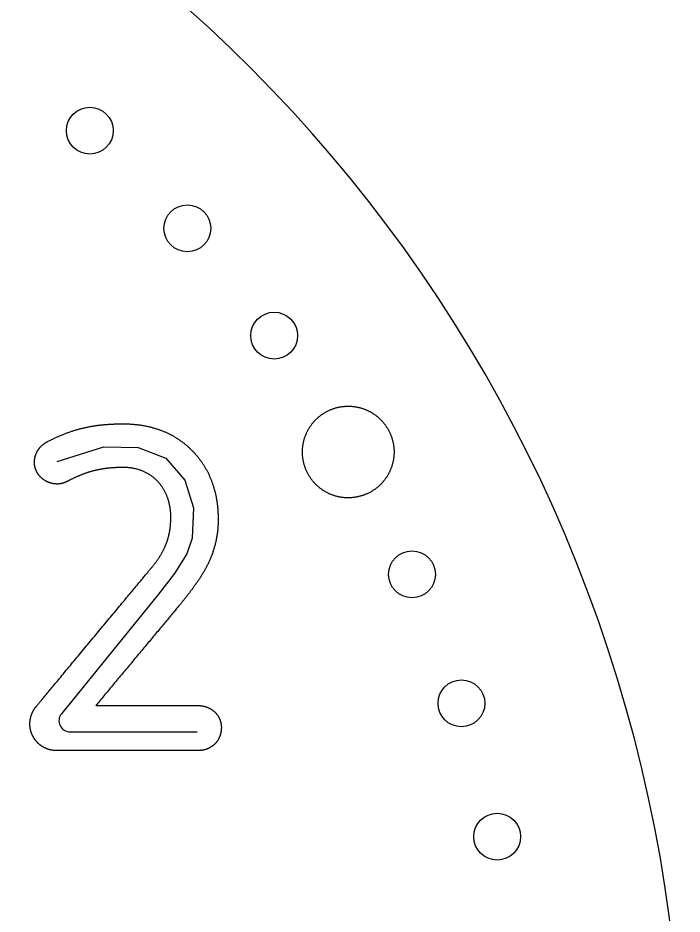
# Model space of a CAD drawing. Extents: x 0.2 to 12, y 0.1 to 9.6.
# Drawn here: x 10.274 to 12.048, y 4.891 to 7.283 of the extents above; entities that cross this region are included whole.
import ezdxf

# ---------------------------------------------------------------- set-up
doc = ezdxf.new("R2010")
doc.units = 0
doc.layers.get('0').update_dxf_attribs({"color": 3, "linetype": 'CONTINUOUS'})
doc.layers.add('ENGRAVE', color=6, linetype='CONTINUOUS')

msp = doc.modelspace()

# ---------------------------------------------------------------- linework, layer by layer
msp.add_lwpolyline([(10.1758, 1.0143, 3.52937), (6.0454, 1.0143, -0.260301)], format="xyb")
msp.add_lwpolyline([(10.6163, 5.6088), (10.6134, 5.6053), (10.6104, 5.6018), (10.6075, 5.5983), (10.6045, 5.5947), (10.6015, 5.5912), (10.5985, 5.5876), (10.5955, 5.584), (10.5925, 5.5804), (10.5895, 5.5768), (10.5865, 5.5732), (10.5835, 5.5696), (10.5805, 5.566), (10.5774, 5.5623), (10.5744, 5.5587), (10.5714, 5.5551), (10.5683, 5.5514), (10.5653, 5.5478), (10.5623, 5.5441), (10.5592, 5.5405), (10.5562, 5.5369), (10.5532, 5.5333), (10.5502, 5.5296), (10.5472, 5.526), (10.5442, 5.5224), (10.5412, 5.5189), (10.5382, 5.5153), (10.5352, 5.5117), (10.5323, 5.5081), (10.5294, 5.5046), (10.5264, 5.5011), (10.5235, 5.4976), (10.5206, 5.4941), (10.5177, 5.4906), (10.5149, 5.4872), (10.5121, 5.4837), (10.5092, 5.4803), (10.5065, 5.477), (10.5037, 5.4736), (10.5009, 5.4703), (10.4982, 5.467), (10.4955, 5.4637), (10.4929, 5.4605), (10.4902, 5.4573), (10.4876, 5.4541), (10.485, 5.4509), (10.4825, 5.4478), (10.4825, 5.4478), (10.4827, 5.4478), (10.4829, 5.4478), (10.4833, 5.4478), (10.4837, 5.4478), (10.4843, 5.4478), (10.4849, 5.4478), (10.4856, 5.4478), (10.4864, 5.4478), (10.4873, 5.4478), (10.4883, 5.4478), (10.4893, 5.4478), (10.4905, 5.4478), (10.4917, 5.4478), (10.493, 5.4478), (10.4944, 5.4478), (10.4958, 5.4478), (10.4973, 5.4478), (10.4989, 5.4478), (10.5006, 5.4478), (10.5024, 5.4478), (10.5042, 5.4478), (10.506, 5.4478), (10.508, 5.4478), (10.51, 5.4478), (10.5121, 5.4478), (10.5142, 5.4478), (10.5164, 5.4478), (10.5186, 5.4478), (10.5209, 5.4478), (10.5232, 5.4478), (10.5256, 5.4478), (10.5281, 5.4478), (10.5306, 5.4478), (10.5331, 5.4478), (10.5357, 5.4478), (10.5384, 5.4478), (10.541, 5.4478), (10.5437, 5.4478), (10.5465, 5.4478), (10.5493, 5.4478), (10.5521, 5.4478), (10.555, 5.4478), (10.5579, 5.4478), (10.5608, 5.4478), (10.5638, 5.4478), (10.5668, 5.4478), (10.5698, 5.4478), (10.5728, 5.4478), (10.5759, 5.4478), (10.5789, 5.4478), (10.5821, 5.4478), (10.5852, 5.4478), (10.5883, 5.4478), (10.5915, 5.4478), (10.5946, 5.4478), (10.5978, 5.4478), (10.601, 5.4478), (10.6042, 5.4478), (10.6074, 5.4478), (10.6106, 5.4478), (10.6138, 5.4478), (10.617, 5.4478), (10.6202, 5.4478), (10.6234, 5.4478), (10.6267, 5.4478), (10.6299, 5.4478), (10.6331, 5.4478), (10.6363, 5.4478), (10.6395, 5.4478), (10.6426, 5.4478), (10.6458, 5.4478), (10.649, 5.4478), (10.6521, 5.4478), (10.6552, 5.4478), (10.6583, 5.4478), (10.6614, 5.4478), (10.6644, 5.4478), (10.6675, 5.4478), (10.6705, 5.4478), (10.6735, 5.4478), (10.6764, 5.4478), (10.6794, 5.4478), (10.6823, 5.4478), (10.6851, 5.4478), (10.688, 5.4478), (10.6908, 5.4478), (10.6935, 5.4478), (10.6962, 5.4478), (10.6989, 5.4478), (10.7015, 5.4478), (10.7041, 5.4478), (10.7067, 5.4478), (10.7092, 5.4478), (10.7116, 5.4478), (10.714, 5.4478), (10.7164, 5.4478), (10.7187, 5.4478), (10.7209, 5.4478), (10.7231, 5.4478), (10.7252, 5.4478), (10.7273, 5.4478), (10.7293, 5.4478), (10.7312, 5.4478), (10.7331, 5.4478), (10.7349, 5.4478), (10.7366, 5.4478), (10.7383, 5.4478), (10.7399, 5.4478), (10.7414, 5.4478), (10.7429, 5.4478), (10.7443, 5.4478), (10.7456, 5.4478), (10.7468, 5.4478), (10.7479, 5.4478), (10.749, 5.4478), (10.75, 5.4478), (10.7509, 5.4478), (10.7517, 5.4478), (10.7524, 5.4478), (10.753, 5.4478), (10.7535, 5.4478), (10.754, 5.4478), (10.7543, 5.4478), (10.7546, 5.4478), (10.7547, 5.4478), (10.7548, 5.4478), (10.7557, 5.4478), (10.7567, 5.4478), (10.7576, 5.4478), (10.7586, 5.4477), (10.7595, 5.4477), (10.7604, 5.4476), (10.7614, 5.4475), (10.7623, 5.4474), (10.7632, 5.4473), (10.7641, 5.4472), (10.765, 5.4471), (10.7659, 5.4469), (10.7668, 5.4468), (10.7677, 5.4466), (10.7686, 5.4465), (10.7695, 5.4463), (10.7704, 5.4461), (10.7712, 5.4459), (10.7721, 5.4457), (10.773, 5.4454), (10.7738, 5.4452), (10.7747, 5.445), (10.7755, 5.4447), (10.7764, 5.4444), (10.7772, 5.4441), (10.778, 5.4438), (10.7788, 5.4435), (10.7796, 5.4432), (10.7804, 5.4429), (10.7813, 5.4426), (10.7821, 5.4422), (10.7828, 5.4419), (10.7836, 5.4415), (10.7844, 5.4412), (10.7852, 5.4408), (10.7859, 5.4404), (10.7867, 5.44), (10.7874, 5.4396), (10.7881, 5.4392), (10.7889, 5.4387), (10.7896, 5.4383), (10.7903, 5.4378), (10.791, 5.4374), (10.7917, 5.4369), (10.7924, 5.4364), (10.7931, 5.436), (10.7938, 5.4355), (10.7945, 5.435), (10.7951, 5.4344), (10.7958, 5.4339), (10.7964, 5.4334), (10.7971, 5.4329), (10.7977, 5.4323), (10.7983, 5.4318), (10.7989, 5.4312), (10.7995, 5.4307), (10.8001, 5.4301), (10.8007, 5.4295), (10.8013, 5.4289), (10.8019, 5.4283), (10.8024, 5.4277), (10.803, 5.4271), (10.8035, 5.4265), (10.804, 5.4258), (10.8046, 5.4252), (10.8051, 5.4245), (10.8056, 5.4239), (10.8061, 5.4233), (10.8066, 5.4226), (10.807, 5.4219), (10.8075, 5.4212), (10.808, 5.4205), (10.8084, 5.4199), (10.8089, 5.4192), (10.8093, 5.4185), (10.8097, 5.4177), (10.8101, 5.417), (10.8105, 5.4163), (10.8109, 5.4156), (10.8113, 5.4148), (10.8116, 5.4141), (10.812, 5.4133), (10.8123, 5.4126), (10.8127, 5.4118), (10.813, 5.4111), (10.8133, 5.4103), (10.8136, 5.4095), (10.8139, 5.4087), (10.8142, 5.4079), (10.8144, 5.4071), (10.8147, 5.4063), (10.8149, 5.4055), (10.8152, 5.4047), (10.8154, 5.4039), (10.8156, 5.4031), (10.8158, 5.4023), (10.816, 5.4014), (10.8162, 5.4006), (10.8163, 5.3998), (10.8165, 5.3989), (10.8166, 5.3981), (10.8167, 5.3972), (10.8168, 5.3964), (10.817, 5.3955), (10.817, 5.3947), (10.8171, 5.3938), (10.8172, 5.3929), (10.8172, 5.392), (10.8173, 5.3912), (10.8173, 5.3903), (10.8173, 5.3894), (10.8173, 5.3885), (10.8173, 5.3875), (10.8173, 5.3866), (10.8172, 5.3856), (10.8172, 5.3847), (10.8171, 5.3838), (10.817, 5.3828), (10.817, 5.3819), (10.8168, 5.381), (10.8167, 5.3801), (10.8166, 5.3792), (10.8165, 5.3783), (10.8163, 5.3774), (10.8162, 5.3765), (10.816, 5.3756), (10.8158, 5.3747), (10.8156, 5.3739), (10.8154, 5.373), (10.8152, 5.3721), (10.8149, 5.3713), (10.8147, 5.3704), (10.8144, 5.3696), (10.8142, 5.3687), (10.8139, 5.3679), (10.8136, 5.3671), (10.8133, 5.3663), (10.813, 5.3655), (10.8127, 5.3647), (10.8123, 5.3639), (10.812, 5.3631), (10.8116, 5.3623), (10.8113, 5.3615), (10.8109, 5.3607), (10.8105, 5.36), (10.8101, 5.3592), (10.8097, 5.3585), (10.8093, 5.3577), (10.8089, 5.357), (10.8084, 5.3563), (10.808, 5.3555), (10.8075, 5.3548), (10.807, 5.3541), (10.8066, 5.3534), (10.8061, 5.3527), (10.8056, 5.3521), (10.8051, 5.3514), (10.8046, 5.3507), (10.804, 5.3501), (10.8035, 5.3494), (10.803, 5.3488), (10.8024, 5.3481), (10.8019, 5.3475), (10.8013, 5.3469), (10.8007, 5.3463), (10.8001, 5.3457), (10.7995, 5.3451), (10.7989, 5.3445), (10.7983, 5.3439), (10.7977, 5.3434), (10.7971, 5.3428), (10.7964, 5.3423), (10.7958, 5.3417), (10.7951, 5.3412), (10.7945, 5.3407), (10.7938, 5.3402), (10.7931, 5.3397), (10.7924, 5.3392), (10.7917, 5.3387), (10.791, 5.3382), (10.7903, 5.3377), (10.7896, 5.3373), (10.7889, 5.3368), (10.7881, 5.3364), (10.7874, 5.336), (10.7867, 5.3355), (10.7859, 5.3351), (10.7852, 5.3347), (10.7844, 5.3344), (10.7836, 5.334), (10.7828, 5.3336), (10.7821, 5.3333), (10.7813, 5.3329), (10.7804, 5.3326), (10.7796, 5.3322), (10.7788, 5.3319), (10.778, 5.3316), (10.7772, 5.3313), (10.7764, 5.331), (10.7755, 5.3308), (10.7747, 5.3305), (10.7738, 5.3303), (10.773, 5.33), (10.7721, 5.3298), (10.7712, 5.3296), (10.7704, 5.3294), (10.7695, 5.3292), (10.7686, 5.329), (10.7677, 5.3288), (10.7668, 5.3286), (10.7659, 5.3285), (10.765, 5.3284), (10.7641, 5.3282), (10.7632, 5.3281), (10.7623, 5.328), (10.7614, 5.3279), (10.7604, 5.3278), (10.7595, 5.3278), (10.7586, 5.3277), (10.7576, 5.3277), (10.7567, 5.3276), (10.7557, 5.3276), (10.7548, 5.3276), (10.7547, 5.3276), (10.7545, 5.3276), (10.7541, 5.3276), (10.7537, 5.3276), (10.7531, 5.3276), (10.7523, 5.3276), (10.7515, 5.3276), (10.7505, 5.3276), (10.7494, 5.3276), (10.7481, 5.3276), (10.7468, 5.3276), (10.7453, 5.3276), (10.7437, 5.3276), (10.742, 5.3276), (10.7402, 5.3276), (10.7383, 5.3276), (10.7363, 5.3276), (10.7342, 5.3276), (10.7319, 5.3276), (10.7296, 5.3276), (10.7272, 5.3276), (10.7247, 5.3276), (10.7221, 5.3276), (10.7194, 5.3276), (10.7166, 5.3276), (10.7138, 5.3276), (10.7108, 5.3276), (10.7078, 5.3276), (10.7047, 5.3276), (10.7015, 5.3276), (10.6982, 5.3276), (10.6949, 5.3276), (10.6915, 5.3276), (10.688, 5.3276), (10.6845, 5.3276), (10.6809, 5.3276), (10.6773, 5.3276), (10.6735, 5.3276), (10.6698, 5.3276), (10.666, 5.3276), (10.6621, 5.3276), (10.6581, 5.3276), (10.6542, 5.3276), (10.6502, 5.3276), (10.6461, 5.3276), (10.642, 5.3276), (10.6378, 5.3276), (10.6337, 5.3276), (10.6295, 5.3276), (10.6252, 5.3276), (10.6209, 5.3276), (10.6166, 5.3276), (10.6123, 5.3276), (10.608, 5.3276), (10.6036, 5.3276), (10.5992, 5.3276), (10.5948, 5.3276), (10.5904, 5.3276), (10.5859, 5.3276), (10.5815, 5.3276), (10.577, 5.3276), (10.5726, 5.3276), (10.5681, 5.3276), (10.5637, 5.3276), (10.5592, 5.3276), (10.5547, 5.3276), (10.5503, 5.3276), (10.5459, 5.3276), (10.5414, 5.3276), (10.537, 5.3276), (10.5326, 5.3276), (10.5282, 5.3276), (10.5238, 5.3276), (10.5195, 5.3276), (10.5151, 5.3276), (10.5108, 5.3276), (10.5066, 5.3276), (10.5023, 5.3276), (10.4981, 5.3276), (10.4939, 5.3276), (10.4898, 5.3276), (10.4857, 5.3276), (10.4816, 5.3276), (10.4776, 5.3276), (10.4736, 5.3276), (10.4697, 5.3276), (10.4658, 5.3276), (10.462, 5.3276), (10.4582, 5.3276), (10.4545, 5.3276), (10.4509, 5.3276), (10.4473, 5.3276), (10.4437, 5.3276), (10.4403, 5.3276), (10.4369, 5.3276), (10.4335, 5.3276), (10.4303, 5.3276), (10.4271, 5.3276), (10.424, 5.3276), (10.421, 5.3276), (10.418, 5.3276), (10.4152, 5.3276), (10.4124, 5.3276), (10.4097, 5.3276), (10.4071, 5.3276), (10.4046, 5.3276), (10.4022, 5.3276), (10.3998, 5.3276), (10.3976, 5.3276), (10.3955, 5.3276), (10.3935, 5.3276), (10.3916, 5.3276), (10.3898, 5.3276), (10.3881, 5.3276), (10.3865, 5.3276), (10.385, 5.3276), (10.3837, 5.3276), (10.3824, 5.3276), (10.3813, 5.3276), (10.3803, 5.3276), (10.3795, 5.3276), (10.3787, 5.3276), (10.3781, 5.3276), (10.3776, 5.3276), (10.3773, 5.3276), (10.3771, 5.3276), (10.377, 5.3276), (10.376, 5.3276), (10.3749, 5.3276), (10.3739, 5.3277), (10.3728, 5.3277), (10.3718, 5.3278), (10.3707, 5.3279), (10.3697, 5.328), (10.3687, 5.3281), (10.3677, 5.3282), (10.3667, 5.3284), (10.3656, 5.3285), (10.3646, 5.3287), (10.3636, 5.3289), (10.3626, 5.3291), (10.3616, 5.3293), (10.3606, 5.3295), (10.3597, 5.3298), (10.3587, 5.33), (10.3577, 5.3303), (10.3567, 5.3306), (10.3558, 5.3308), (10.3548, 5.3312), (10.3539, 5.3315), (10.3529, 5.3318), (10.352, 5.3322), (10.3511, 5.3325), (10.3501, 5.3329), (10.3492, 5.3333), (10.3483, 5.3337), (10.3474, 5.3341), (10.3465, 5.3345), (10.3456, 5.3349), (10.3447, 5.3354), (10.3439, 5.3358), (10.343, 5.3363), (10.3421, 5.3368), (10.3413, 5.3373), (10.3404, 5.3378), (10.3396, 5.3383), (10.3388, 5.3388), (10.3379, 5.3393), (10.3371, 5.3399), (10.3363, 5.3404), (10.3355, 5.341), (10.3347, 5.3416), (10.3339, 5.3422), (10.3331, 5.3428), (10.3324, 5.3434), (10.3316, 5.344), (10.3309, 5.3446), (10.3301, 5.3453), (10.3294, 5.3459), (10.3287, 5.3466), (10.328, 5.3473), (10.3272, 5.3479), (10.3265, 5.3486), (10.3259, 5.3493), (10.3252, 5.3501), (10.3245, 5.3508), (10.3239, 5.3515), (10.3232, 5.3522), (10.3226, 5.353), (10.322, 5.3537), (10.3213, 5.3545), (10.3207, 5.3553), (10.3201, 5.3561), (10.3196, 5.3568), (10.319, 5.3576), (10.3184, 5.3584), (10.3179, 5.3593), (10.3173, 5.3601), (10.3168, 5.3609), (10.3163, 5.3617), (10.3158, 5.3626), (10.3153, 5.3634), (10.3148, 5.3643), (10.3143, 5.3652), (10.3138, 5.366), (10.3134, 5.3669), (10.313, 5.3678), (10.3125, 5.3687), (10.3121, 5.3696), (10.3117, 5.3705), (10.3113, 5.3714), (10.311, 5.3724), (10.3106, 5.3733), (10.3102, 5.3742), (10.3099, 5.3752), (10.3096, 5.3761), (10.3093, 5.377), (10.309, 5.378), (10.3087, 5.379), (10.3084, 5.3799), (10.3081, 5.3809), (10.3079, 5.3819), (10.3077, 5.3829), (10.3074, 5.3839), (10.3072, 5.3849), (10.307, 5.3859), (10.3069, 5.3869), (10.3067, 5.3879), (10.3066, 5.3889), (10.3064, 5.3899), (10.3063, 5.3909), (10.3062, 5.392), (10.3061, 5.393), (10.306, 5.394), (10.306, 5.3951), (10.3059, 5.3961), (10.3059, 5.3972), (10.3059, 5.3982), (10.3059, 5.399), (10.3059, 5.3994), (10.3059, 5.3998), (10.3059, 5.4003), (10.3059, 5.4007), (10.3059, 5.4011), (10.3059, 5.4016), (10.306, 5.402), (10.306, 5.4024), (10.306, 5.4029), (10.306, 5.4033), (10.3061, 5.4037), (10.3061, 5.4042), (10.3061, 5.4046), (10.3062, 5.405), (10.3062, 5.4055), (10.3063, 5.4059), (10.3063, 5.4063), (10.3064, 5.4068), (10.3064, 5.4072), (10.3065, 5.4076), (10.3065, 5.4081), (10.3066, 5.4085), (10.3067, 5.4089), (10.3067, 5.4094), (10.3068, 5.4098), (10.3069, 5.4103), (10.3069, 5.4107), (10.307, 5.4111), (10.3071, 5.4116), (10.3072, 5.412), (10.3073, 5.4124), (10.3074, 5.4129), (10.3075, 5.4133), (10.3076, 5.4137), (10.3077, 5.4142), (10.3078, 5.4146), (10.3079, 5.415), (10.308, 5.4155), (10.3081, 5.4159), (10.3082, 5.4163), (10.3083, 5.4168), (10.3084, 5.4172), (10.3085, 5.4176), (10.3086, 5.418), (10.3088, 5.4185), (10.3089, 5.4189), (10.309, 5.4193), (10.3091, 5.4198), (10.3093, 5.4202), (10.3094, 5.4206), (10.3096, 5.421), (10.3097, 5.4215), (10.3098, 5.4219), (10.31, 5.4223), (10.3101, 5.4227), (10.3103, 5.4231), (10.3104, 5.4236), (10.3106, 5.424), (10.3107, 5.4244), (10.3109, 5.4248), (10.3111, 5.4252), (10.3112, 5.4256), (10.3114, 5.4261), (10.3116, 5.4265), (10.3117, 5.4269), (10.3119, 5.4273), (10.3121, 5.4277), (10.3122, 5.4281), (10.3124, 5.4285), (10.3126, 5.4289), (10.3128, 5.4293), (10.313, 5.4297), (10.3132, 5.4301), (10.3133, 5.4305), (10.3135, 5.4309), (10.3137, 5.4313), (10.3139, 5.4317), (10.3141, 5.4321), (10.3143, 5.4325), (10.3145, 5.4329), (10.3147, 5.4333), (10.315, 5.4337), (10.3152, 5.4341), (10.3154, 5.4345), (10.3156, 5.4348), (10.3158, 5.4352), (10.316, 5.4356), (10.3162, 5.436), (10.3165, 5.4364), (10.3167, 5.4367), (10.3169, 5.4371), (10.3171, 5.4375), (10.3174, 5.4378), (10.3176, 5.4382), (10.3178, 5.4386), (10.3181, 5.4389), (10.3183, 5.4393), (10.3185, 5.4397), (10.3188, 5.44), (10.319, 5.4404), (10.3193, 5.4407), (10.3195, 5.4411), (10.3198, 5.4414), (10.32, 5.4418), (10.3203, 5.4421), (10.3205, 5.4425), (10.3208, 5.4428), (10.321, 5.4431), (10.3213, 5.4435), (10.3216, 5.4438), (10.3218, 5.4441), (10.3219, 5.4442), (10.322, 5.4444), (10.3223, 5.4448), (10.3227, 5.4452), (10.3232, 5.4458), (10.3238, 5.4465), (10.3245, 5.4474), (10.3253, 5.4484), (10.3263, 5.4495), (10.3273, 5.4507), (10.3284, 5.452), (10.3296, 5.4535), (10.3309, 5.455), (10.3323, 5.4567), (10.3337, 5.4585), (10.3353, 5.4604), (10.3369, 5.4623), (10.3387, 5.4644), (10.3405, 5.4666), (10.3424, 5.4689), (10.3444, 5.4713), (10.3464, 5.4737), (10.3486, 5.4763), (10.3508, 5.4789), (10.353, 5.4817), (10.3554, 5.4845), (10.3578, 5.4874), (10.3603, 5.4904), (10.3628, 5.4934), (10.3654, 5.4966), (10.3681, 5.4998), (10.3708, 5.503), (10.3736, 5.5064), (10.3764, 5.5098), (10.3793, 5.5133), (10.3822, 5.5168), (10.3852, 5.5204), (10.3883, 5.524), (10.3914, 5.5278), (10.3945, 5.5315), (10.3977, 5.5353), (10.4009, 5.5392), (10.4041, 5.5431), (10.4074, 5.547), (10.4107, 5.551), (10.4141, 5.5551), (10.4175, 5.5592), (10.4209, 5.5633), (10.4243, 5.5674), (10.4278, 5.5716), (10.4313, 5.5758), (10.4348, 5.58), (10.4384, 5.5843), (10.4419, 5.5886), (10.4455, 5.5929), (10.4491, 5.5972), (10.4527, 5.6015), (10.4563, 5.6059), (10.46, 5.6102), (10.4636, 5.6146), (10.4672, 5.619), (10.4709, 5.6234), (10.4745, 5.6278), (10.4782, 5.6321), (10.4818, 5.6365), (10.4855, 5.6409), (10.4891, 5.6453), (10.4928, 5.6497), (10.4964, 5.654), (10.5, 5.6584), (10.5036, 5.6627), (10.5072, 5.667), (10.5108, 5.6713), (10.5143, 5.6756), (10.5179, 5.6799), (10.5214, 5.6841), (10.5249, 5.6883), (10.5284, 5.6925), (10.5318, 5.6966), (10.5352, 5.7007), (10.5386, 5.7048), (10.542, 5.7089), (10.5453, 5.7128), (10.5486, 5.7168), (10.5518, 5.7207), (10.5551, 5.7246), (10.5582, 5.7284), (10.5614, 5.7322), (10.5644, 5.7359), (10.5675, 5.7395), (10.5705, 5.7431), (10.5734, 5.7466), (10.5763, 5.7501), (10.5791, 5.7535), (10.5819, 5.7569), (10.5846, 5.7602), (10.5873, 5.7633), (10.5899, 5.7665), (10.5925, 5.7695), (10.5949, 5.7725), (10.5973, 5.7754), (10.5997, 5.7782), (10.602, 5.781), (10.6042, 5.7836), (10.6063, 5.7862), (10.6083, 5.7886), (10.6103, 5.791), (10.6122, 5.7933), (10.614, 5.7955), (10.6158, 5.7976), (10.6174, 5.7996), (10.619, 5.8014), (10.6205, 5.8032), (10.6218, 5.8049), (10.6231, 5.8064), (10.6243, 5.8079), (10.6254, 5.8092), (10.6265, 5.8104), (10.6274, 5.8115), (10.6282, 5.8125), (10.6289, 5.8134), (10.6295, 5.8141), (10.63, 5.8147), (10.6304, 5.8152), (10.6307, 5.8155), (10.6308, 5.8157), (10.6309, 5.8158), (10.632, 5.8171), (10.633, 5.8184), (10.6341, 5.8197), (10.6351, 5.821), (10.6361, 5.8223), (10.6372, 5.8235), (10.6382, 5.8248), (10.6391, 5.8261), (10.6401, 5.8274), (10.6411, 5.8287), (10.642, 5.83), (10.643, 5.8313), (10.6439, 5.8326), (10.6448, 5.8338), (10.6457, 5.8351), (10.6466, 5.8364), (10.6475, 5.8377), (10.6484, 5.839), (10.6493, 5.8402), (10.6501, 5.8415), (10.6509, 5.8428), (10.6518, 5.8441), (10.6526, 5.8454), (10.6534, 5.8466), (10.6542, 5.8479), (10.655, 5.8492), (10.6557, 5.8505), (10.6565, 5.8518), (10.6572, 5.853), (10.658, 5.8543), (10.6587, 5.8556), (10.6594, 5.8569), (10.6601, 5.8582), (10.6608, 5.8595), (10.6615, 5.8607), (10.6621, 5.862), (10.6628, 5.8633), (10.6634, 5.8646), (10.6641, 5.8659), (10.6647, 5.8672), (10.6653, 5.8685), (10.6659, 5.8698), (10.6665, 5.8711), (10.6671, 5.8724), (10.6676, 5.8737), (10.6682, 5.875), (10.6687, 5.8764), (10.6693, 5.8777), (10.6698, 5.879), (10.6703, 5.8803), (10.6708, 5.8816), (10.6713, 5.883), (10.6718, 5.8843), (10.6722, 5.8856), (10.6727, 5.887), (10.6731, 5.8883), (10.6736, 5.8897), (10.674, 5.891), (10.6744, 5.8924), (10.6748, 5.8937), (10.6752, 5.8951), (10.6756, 5.8965), (10.6759, 5.8978), (10.6763, 5.8992), (10.6767, 5.9006), (10.677, 5.902), (10.6773, 5.9033), (10.6776, 5.9047), (10.6779, 5.9061), (10.6782, 5.9075), (10.6785, 5.909), (10.6788, 5.9104), (10.6791, 5.9118), (10.6793, 5.9132), (10.6796, 5.9147), (10.6798, 5.9161), (10.68, 5.9175), (10.6803, 5.919), (10.6804, 5.9204), (10.6806, 5.9219), (10.6808, 5.9234), (10.681, 5.9248), (10.6812, 5.9263), (10.6813, 5.9278), (10.6815, 5.9293), (10.6816, 5.9308), (10.6817, 5.9323), (10.6818, 5.9338), (10.6819, 5.9353), (10.682, 5.9369), (10.6821, 5.9384), (10.6822, 5.9399), (10.6822, 5.9415), (10.6823, 5.943), (10.6823, 5.9446), (10.6824, 5.9462), (10.6824, 5.9478), (10.6824, 5.9494), (10.6824, 5.9511), (10.6824, 5.9533), (10.6823, 5.9554), (10.6823, 5.9576), (10.6822, 5.9598), (10.682, 5.9619), (10.6819, 5.9641), (10.6817, 5.9662), (10.6815, 5.9684), (10.6812, 5.9705), (10.6809, 5.9726), (10.6806, 5.9747), (10.6803, 5.9768), (10.68, 5.9789), (10.6796, 5.9809), (10.6792, 5.983), (10.6787, 5.985), (10.6782, 5.987), (10.6778, 5.9891), (10.6772, 5.9911), (10.6767, 5.9931), (10.6761, 5.995), (10.6755, 5.997), (10.6749, 5.9989), (10.6742, 6.0009), (10.6735, 6.0028), (10.6728, 6.0047), (10.6721, 6.0066), (10.6713, 6.0085), (10.6706, 6.0103), (10.6697, 6.0122), (10.6689, 6.014), (10.668, 6.0158), (10.6672, 6.0176), (10.6662, 6.0194), (10.6653, 6.0211), (10.6643, 6.0229), (10.6633, 6.0246), (10.6623, 6.0263), (10.6613, 6.028), (10.6602, 6.0296), (10.6591, 6.0313), (10.658, 6.0329), (10.6568, 6.0345), (10.6557, 6.0361), (10.6545, 6.0377), (10.6532, 6.0392), (10.652, 6.0407), (10.6507, 6.0422), (10.6494, 6.0437), (10.6481, 6.0452), (10.6468, 6.0466), (10.6454, 6.048), (10.644, 6.0494), (10.6426, 6.0508), (10.6411, 6.0521), (10.6397, 6.0534), (10.6382, 6.0547), (10.6367, 6.056), (10.6352, 6.0572), (10.6336, 6.0584), (10.632, 6.0596), (10.6304, 6.0608), (10.6288, 6.0619), (10.6271, 6.063), (10.6254, 6.0641), (10.6237, 6.0652), (10.622, 6.0662), (10.6203, 6.0672), (10.6185, 6.0682), (10.6167, 6.0692), (10.6149, 6.0701), (10.6131, 6.071), (10.6112, 6.0718), (10.6093, 6.0727), (10.6074, 6.0735), (10.6055, 6.0742), (10.6035, 6.075), (10.6016, 6.0757), (10.5996, 6.0764), (10.5976, 6.077), (10.5955, 6.0777), (10.5935, 6.0783), (10.5914, 6.0788), (10.5893, 6.0793), (10.5872, 6.0798), (10.585, 6.0803), (10.5828, 6.0807), (10.5806, 6.0811), (10.5784, 6.0815), (10.5762, 6.0818), (10.574, 6.0821), (10.5717, 6.0823), (10.5694, 6.0826), (10.5671, 6.0827), (10.5647, 6.0829), (10.5624, 6.083), (10.56, 6.0831), (10.5576, 6.0831), (10.5555, 6.0831), (10.5539, 6.0831), (10.5523, 6.0831), (10.5507, 6.0831), (10.5492, 6.0831), (10.5476, 6.0831), (10.5461, 6.083), (10.5445, 6.083), (10.543, 6.083), (10.5414, 6.0829), (10.5399, 6.0829), (10.5384, 6.0828), (10.5369, 6.0828), (10.5354, 6.0827), (10.5338, 6.0826), (10.5324, 6.0826), (10.5309, 6.0825), (10.5294, 6.0824), (10.5279, 6.0823), (10.5264, 6.0822), (10.525, 6.0821), (10.5235, 6.082), (10.522, 6.0819), (10.5206, 6.0817), (10.5191, 6.0816), (10.5177, 6.0815), (10.5162, 6.0813), (10.5148, 6.0812), (10.5134, 6.081), (10.5119, 6.0809), (10.5105, 6.0807), (10.5091, 6.0805), (10.5077, 6.0803), (10.5062, 6.0801), (10.5048, 6.0799), (10.5034, 6.0797), (10.502, 6.0795), (10.5006, 6.0793), (10.4992, 6.0791), (10.4978, 6.0789), (10.4964, 6.0786), (10.495, 6.0784), (10.4936, 6.0781), (10.4922, 6.0778), (10.4908, 6.0776), (10.4894, 6.0773), (10.488, 6.077), (10.4866, 6.0767), (10.4852, 6.0764), (10.4838, 6.0761), (10.4824, 6.0758), (10.481, 6.0754), (10.4796, 6.0751), (10.4782, 6.0748), (10.4768, 6.0744), (10.4754, 6.0741), (10.474, 6.0737), (10.4726, 6.0733), (10.4712, 6.0729), (10.4698, 6.0725), (10.4684, 6.0721), (10.467, 6.0717), (10.4656, 6.0713), (10.4642, 6.0708), (10.4627, 6.0704), (10.4613, 6.0699), (10.4599, 6.0695), (10.4585, 6.069), (10.457, 6.0685), (10.4556, 6.068), (10.4542, 6.0675), (10.4528, 6.067), (10.4513, 6.0665), (10.4499, 6.0659), (10.4484, 6.0654), (10.447, 6.0649), (10.4455, 6.0643), (10.4441, 6.0637), (10.4426, 6.0631), (10.4411, 6.0625), (10.4397, 6.0619), (10.4382, 6.0613), (10.4367, 6.0607), (10.4352, 6.0601), (10.4337, 6.0594), (10.4322, 6.0588), (10.4307, 6.0581), (10.4292, 6.0574), (10.4277, 6.0567), (10.4261, 6.056), (10.4246, 6.0553), (10.4231, 6.0546), (10.4215, 6.0538), (10.42, 6.0531), (10.4184, 6.0523), (10.4168, 6.0516), (10.4153, 6.0508), (10.4137, 6.05), (10.4121, 6.0492), (10.4112, 6.0487), (10.4109, 6.0486), (10.4106, 6.0484), (10.4103, 6.0483), (10.41, 6.0481), (10.4097, 6.048), (10.4094, 6.0478), (10.4091, 6.0477), (10.4088, 6.0475), (10.4085, 6.0474), (10.4082, 6.0472), (10.4079, 6.0471), (10.4076, 6.0469), (10.4073, 6.0468), (10.407, 6.0466), (10.4067, 6.0465), (10.4064, 6.0464), (10.4061, 6.0462), (10.4058, 6.0461), (10.4055, 6.0459), (10.4052, 6.0458), (10.4049, 6.0456), (10.4046, 6.0455), (10.4043, 6.0454), (10.404, 6.0452), (10.4037, 6.0451), (10.4034, 6.0449), (10.4031, 6.0448), (10.4028, 6.0447), (10.4025, 6.0445), (10.4022, 6.0444), (10.4019, 6.0443), (10.4016, 6.0441), (10.4013, 6.044), (10.401, 6.0439), (10.4006, 6.0437), (10.4003, 6.0436), (10.4, 6.0435), (10.3997, 6.0433), (10.3994, 6.0432), (10.3991, 6.0431), (10.3988, 6.043), (10.3985, 6.0428), (10.3982, 6.0427), (10.3979, 6.0426), (10.3975, 6.0425), (10.3972, 6.0424), (10.3969, 6.0423), (10.3966, 6.0421), (10.3963, 6.042), (10.396, 6.0419), (10.3956, 6.0418), (10.3953, 6.0417), (10.395, 6.0416), (10.3947, 6.0415), (10.3944, 6.0414), (10.394, 6.0413), (10.3937, 6.0412), (10.3934, 6.0411), (10.3931, 6.041), (10.3927, 6.0409), (10.3924, 6.0408), (10.3921, 6.0407), (10.3918, 6.0406), (10.3914, 6.0406), (10.3911, 6.0405), (10.3908, 6.0404), (10.3904, 6.0403), (10.3901, 6.0402), (10.3898, 6.0401), (10.3894, 6.0401), (10.3891, 6.04), (10.3888, 6.0399), (10.3884, 6.0399), (10.3881, 6.0398), (10.3878, 6.0397), (10.3874, 6.0397), (10.3871, 6.0396), (10.3867, 6.0396), (10.3864, 6.0395), (10.386, 6.0395), (10.3857, 6.0394), (10.3853, 6.0394), (10.385, 6.0393), (10.3846, 6.0393), (10.3843, 6.0392), (10.3839, 6.0392), (10.3836, 6.0392), (10.3832, 6.0391), (10.3828, 6.0391), (10.3825, 6.0391), (10.3821, 6.0391), (10.3818, 6.039), (10.3814, 6.039), (10.381, 6.039), (10.3807, 6.039), (10.3803, 6.039), (10.3799, 6.039), (10.3796, 6.039), (10.3788, 6.039), (10.3778, 6.039), (10.3768, 6.039), (10.3759, 6.0391), (10.3749, 6.0391), (10.3739, 6.0392), (10.373, 6.0393), (10.372, 6.0394), (10.3711, 6.0395), (10.3701, 6.0397), (10.3692, 6.0398), (10.3683, 6.04), (10.3673, 6.0402), (10.3664, 6.0404), (10.3654, 6.0406), (10.3645, 6.0408), (10.3636, 6.041), (10.3627, 6.0413), (10.3618, 6.0415), (10.3609, 6.0418), (10.36, 6.0421), (10.3591, 6.0424), (10.3582, 6.0427), (10.3573, 6.043), (10.3564, 6.0433), (10.3555, 6.0437), (10.3547, 6.0441), (10.3538, 6.0444), (10.3529, 6.0448), (10.3521, 6.0452), (10.3512, 6.0456), (10.3504, 6.046), (10.3496, 6.0465), (10.3487, 6.0469), (10.3479, 6.0474), (10.3471, 6.0479), (10.3463, 6.0483), (10.3455, 6.0488), (10.3447, 6.0493), (10.3439, 6.0498), (10.3432, 6.0504), (10.3424, 6.0509), (10.3417, 6.0515), (10.3409, 6.052), (10.3402, 6.0526), (10.3394, 6.0532), (10.3387, 6.0538), (10.338, 6.0544), (10.3373, 6.055), (10.3366, 6.0556), (10.3359, 6.0562), (10.3353, 6.0569), (10.3346, 6.0575), (10.334, 6.0582), (10.3333, 6.0589), (10.3327, 6.0595), (10.3321, 6.0602), (10.3315, 6.0609), (10.3309, 6.0616), (10.3303, 6.0624), (10.3297, 6.0631), (10.3292, 6.0638), (10.3286, 6.0646), (10.3281, 6.0653), (10.3275, 6.0661), (10.327, 6.0668), (10.3265, 6.0676), (10.326, 6.0684), (10.3256, 6.0692), (10.3251, 6.07), (10.3247, 6.0708), (10.3242, 6.0717), (10.3238, 6.0725), (10.3234, 6.0733), (10.323, 6.0742), (10.3226, 6.075), (10.3223, 6.0759), (10.3219, 6.0768), (10.3216, 6.0776), (10.3212, 6.0785), (10.3209, 6.0794), (10.3206, 6.0803), (10.3204, 6.0812), (10.3201, 6.0821), (10.3199, 6.083), (10.3196, 6.084), (10.3194, 6.0849), (10.3192, 6.0858), (10.319, 6.0868), (10.3189, 6.0877), (10.3187, 6.0887), (10.3186, 6.0896), (10.3185, 6.0906), (10.3184, 6.0916), (10.3183, 6.0926), (10.3182, 6.0935), (10.3182, 6.0945), (10.3181, 6.0955), (10.3181, 6.0965), (10.3181, 6.0972), (10.3181, 6.0979), (10.3182, 6.0986), (10.3182, 6.0993), (10.3182, 6.0999), (10.3183, 6.1006), (10.3183, 6.1013), (10.3184, 6.1019), (10.3184, 6.1026), (10.3185, 6.1033), (10.3186, 6.1039), (10.3187, 6.1046), (10.3188, 6.1053), (10.3189, 6.1059), (10.319, 6.1066), (10.3191, 6.1072), (10.3192, 6.1079), (10.3193, 6.1086), (10.3195, 6.1092), (10.3196, 6.1099), (10.3198, 6.1105), (10.3199, 6.1112), (10.3201, 6.1118), (10.3203, 6.1125), (10.3204, 6.1131), (10.3206, 6.1138), (10.3208, 6.1144), (10.321, 6.1151), (10.3212, 6.1157), (10.3214, 6.1164), (10.3217, 6.117), (10.3219, 6.1176), (10.3221, 6.1183), (10.3224, 6.1189), (10.3226, 6.1195), (10.3229, 6.1202), (10.3231, 6.1208), (10.3234, 6.1214), (10.3237, 6.122), (10.324, 6.1226), (10.3243, 6.1233), (10.3246, 6.1239), (10.3249, 6.1245), (10.3252, 6.1251), (10.3255, 6.1257), (10.3258, 6.1263), (10.3262, 6.1269), (10.3265, 6.1275), (10.3269, 6.1281), (10.3272, 6.1287), (10.3276, 6.1292), (10.3279, 6.1298), (10.3283, 6.1304), (10.3287, 6.131), (10.3291, 6.1315), (10.3295, 6.1321), (10.3299, 6.1327), (10.3303, 6.1332), (10.3307, 6.1338), (10.3311, 6.1343), (10.3315, 6.1349), (10.332, 6.1354), (10.3324, 6.1359), (10.3329, 6.1365), (10.3333, 6.137), (10.3338, 6.1375), (10.3342, 6.138), (10.3347, 6.1386), (10.3352, 6.1391), (10.3357, 6.1396), (10.3362, 6.1401), (10.3367, 6.1406), (10.3372, 6.1411), (10.3377, 6.1415), (10.3382, 6.142), (10.3387, 6.1425), (10.3393, 6.143), (10.3398, 6.1434), (10.3404, 6.1439), (10.3409, 6.1443), (10.3415, 6.1448), (10.342, 6.1452), (10.3426, 6.1457), (10.3432, 6.1461), (10.3437, 6.1465), (10.3443, 6.147), (10.3449, 6.1474), (10.3455, 6.1478), (10.3461, 6.1482), (10.3467, 6.1486), (10.3474, 6.149), (10.348, 6.1493), (10.3486, 6.1497), (10.3493, 6.1501), (10.3499, 6.1505), (10.3506, 6.1508), (10.3512, 6.1512), (10.3519, 6.1515), (10.3527, 6.1519), (10.3549, 6.1531), (10.3572, 6.1543), (10.3594, 6.1554), (10.3617, 6.1565), (10.3639, 6.1576), (10.3662, 6.1587), (10.3684, 6.1598), (10.3706, 6.1609), (10.3728, 6.1619), (10.375, 6.1629), (10.3771, 6.1639), (10.3793, 6.1649), (10.3815, 6.1658), (10.3837, 6.1668), (10.3858, 6.1677), (10.3879, 6.1686), (10.3901, 6.1695), (10.3922, 6.1704), (10.3944, 6.1713), (10.3965, 6.1721), (10.3986, 6.173), (10.4007, 6.1738), (10.4028, 6.1746), (10.4049, 6.1754), (10.407, 6.1761), (10.4091, 6.1769), (10.4112, 6.1776), (10.4132, 6.1784), (10.4153, 6.1791), (10.4174, 6.1798), (10.4194, 6.1805), (10.4215, 6.1811), (10.4236, 6.1818), (10.4256, 6.1824), (10.4277, 6.183), (10.4297, 6.1836), (10.4317, 6.1842), (10.4338, 6.1848), (10.4358, 6.1854), (10.4378, 6.1859), (10.4399, 6.1865), (10.4419, 6.187), (10.4439, 6.1875), (10.4459, 6.188), (10.4479, 6.1885), (10.4499, 6.189), (10.4519, 6.1894), (10.4539, 6.1899), (10.4559, 6.1903), (10.4579, 6.1907), (10.4599, 6.1912), (10.4619, 6.1916), (10.4639, 6.192), (10.4659, 6.1923), (10.4679, 6.1927), (10.4699, 6.1931), (10.4719, 6.1934), (10.4739, 6.1937), (10.4759, 6.1941), (10.4779, 6.1944), (10.4799, 6.1947), (10.4819, 6.195), (10.4838, 6.1952), (10.4858, 6.1955), (10.4878, 6.1958), (10.4898, 6.196), (10.4918, 6.1963), (10.4938, 6.1965), (10.4958, 6.1967), (10.4978, 6.1969), (10.4998, 6.1971), (10.5018, 6.1973), (10.5038, 6.1975), (10.5058, 6.1977), (10.5078, 6.1979), (10.5098, 6.198), (10.5118, 6.1982), (10.5138, 6.1983), (10.5158, 6.1984), (10.5178, 6.1986), (10.5198, 6.1987), (10.5218, 6.1988), (10.5238, 6.1989), (10.5259, 6.199), (10.5279, 6.1991), (10.5299, 6.1992), (10.532, 6.1993), (10.534, 6.1993), (10.536, 6.1994), (10.5381, 6.1994), (10.5401, 6.1995), (10.5422, 6.1995), (10.5442, 6.1996), (10.5463, 6.1996), (10.5483, 6.1996), (10.5504, 6.1996), (10.5525, 6.1996), (10.5546, 6.1997), (10.5567, 6.1997), (10.5589, 6.1996), (10.5611, 6.1996), (10.5634, 6.1996), (10.5656, 6.1995), (10.5678, 6.1994), (10.57, 6.1994), (10.5722, 6.1993), (10.5744, 6.1991), (10.5765, 6.199), (10.5787, 6.1989), (10.5809, 6.1987), (10.583, 6.1985), (10.5852, 6.1983), (10.5873, 6.1981), (10.5895, 6.1979), (10.5916, 6.1977), (10.5937, 6.1974), (10.5958, 6.1971), (10.598, 6.1969), (10.6001, 6.1966), (10.6022, 6.1963), (10.6042, 6.1959), (10.6063, 6.1956), (10.6084, 6.1953), (10.6105, 6.1949), (10.6125, 6.1945), (10.6146, 6.1941), (10.6166, 6.1937), (10.6187, 6.1933), (10.6207, 6.1928), (10.6227, 6.1924), (10.6247, 6.1919), (10.6267, 6.1914), (10.6287, 6.1909), (10.6307, 6.1904), (10.6327, 6.1899), (10.6347, 6.1893), (10.6367, 6.1888), (10.6386, 6.1882), (10.6406, 6.1876), (10.6425, 6.187), (10.6445, 6.1864), (10.6464, 6.1858), (10.6483, 6.1851), (10.6502, 6.1844), (10.6521, 6.1838), (10.654, 6.1831), (10.6559, 6.1824), (10.6578, 6.1817), (10.6596, 6.1809), (10.6615, 6.1802), (10.6633, 6.1794), (10.6652, 6.1786), (10.667, 6.1779), (10.6688, 6.1771), (10.6707, 6.1762), (10.6725, 6.1754), (10.6743, 6.1746), (10.676, 6.1737), (10.6778, 6.1728), (10.6796, 6.1719), (10.6814, 6.171), (10.6831, 6.1701), (10.6848, 6.1692), (10.6866, 6.1682), (10.6883, 6.1673), (10.69, 6.1663), (10.6917, 6.1653), (10.6934, 6.1643), (10.6951, 6.1633), (10.6968, 6.1623), (10.6984, 6.1613), (10.7001, 6.1602), (10.7017, 6.1591), (10.7034, 6.158), (10.705, 6.1569), (10.7066, 6.1558), (10.7082, 6.1547), (10.7098, 6.1536), (10.7114, 6.1524), (10.713, 6.1512), (10.7145, 6.1501), (10.7161, 6.1489), (10.7176, 6.1477), (10.7191, 6.1464), (10.7207, 6.1452), (10.7222, 6.1439), (10.7237, 6.1427), (10.7252, 6.1414), (10.7266, 6.1401), (10.7281, 6.1388), (10.7296, 6.1375), (10.731, 6.1362), (10.7324, 6.1348), (10.7339, 6.1334), (10.7353, 6.1321), (10.7367, 6.1307), (10.7381, 6.1293), (10.7395, 6.1279), (10.7409, 6.1264), (10.7422, 6.125), (10.7436, 6.1236), (10.745, 6.1221), (10.7463, 6.1206), (10.7477, 6.1192), (10.749, 6.1177), (10.7503, 6.1162), (10.7516, 6.1147), (10.7528, 6.1132), (10.7541, 6.1116), (10.7553, 6.1101), (10.7566, 6.1085), (10.7578, 6.107), (10.759, 6.1054), (10.7602, 6.1038), (10.7613, 6.1022), (10.7625, 6.1007), (10.7636, 6.099), (10.7648, 6.0974), (10.7659, 6.0958), (10.767, 6.0942), (10.7681, 6.0925), (10.7691, 6.0909), (10.7702, 6.0892), (10.7712, 6.0875), (10.7723, 6.0858), (10.7733, 6.0842), (10.7743, 6.0825), (10.7753, 6.0807), (10.7762, 6.079), (10.7772, 6.0773), (10.7781, 6.0756), (10.7791, 6.0738), (10.78, 6.0721), (10.7809, 6.0703), (10.7818, 6.0685), (10.7826, 6.0667), (10.7835, 6.0649), (10.7843, 6.0631), (10.7852, 6.0613), (10.786, 6.0595), (10.7868, 6.0577), (10.7876, 6.0559), (10.7883, 6.054), (10.7891, 6.0522), (10.7898, 6.0503), (10.7906, 6.0484), (10.7913, 6.0466), (10.792, 6.0447), (10.7927, 6.0428), (10.7933, 6.0409), (10.794, 6.039), (10.7946, 6.0371), (10.7953, 6.0351), (10.7959, 6.0332), (10.7965, 6.0313), (10.7971, 6.0293), (10.7976, 6.0273), (10.7982, 6.0254), (10.7987, 6.0234), (10.7993, 6.0214), (10.7998, 6.0194), (10.8003, 6.0174), (10.8008, 6.0154), (10.8012, 6.0134), (10.8017, 6.0114), (10.8021, 6.0094), (10.8026, 6.0073), (10.803, 6.0053), (10.8034, 6.0033), (10.8038, 6.0012), (10.8041, 5.9991), (10.8045, 5.9971), (10.8048, 5.995), (10.8052, 5.9929), (10.8055, 5.9908), (10.8058, 5.9887), (10.806, 5.9866), (10.8063, 5.9845), (10.8066, 5.9824), (10.8068, 5.9803), (10.807, 5.9781), (10.8073, 5.976), (10.8075, 5.9738), (10.8076, 5.9717), (10.8078, 5.9695), (10.808, 5.9674), (10.8081, 5.9652), (10.8082, 5.963), (10.8084, 5.9608), (10.8084, 5.9586), (10.8085, 5.9564), (10.8086, 5.9542), (10.8087, 5.952), (10.8087, 5.9498), (10.8087, 5.9476), (10.8087, 5.9454), (10.8087, 5.9427), (10.8087, 5.9398), (10.8086, 5.937), (10.8086, 5.9341), (10.8084, 5.9313), (10.8083, 5.9285), (10.8081, 5.9258), (10.8079, 5.923), (10.8077, 5.9203), (10.8075, 5.9176), (10.8072, 5.9149), (10.8069, 5.9122), (10.8066, 5.9096), (10.8063, 5.907), (10.8059, 5.9044), (10.8055, 5.9018), (10.8051, 5.8992), (10.8047, 5.8967), (10.8042, 5.8941), (10.8038, 5.8916), (10.8033, 5.8891), (10.8027, 5.8867), (10.8022, 5.8842), (10.8016, 5.8818), (10.8011, 5.8794), (10.8005, 5.877), (10.7998, 5.8746), (10.7992, 5.8722), (10.7985, 5.8699), (10.7978, 5.8676), (10.7971, 5.8653), (10.7964, 5.863), (10.7957, 5.8607), (10.7949, 5.8584), (10.7942, 5.8562), (10.7934, 5.854), (10.7926, 5.8518), (10.7918, 5.8496), (10.7909, 5.8474), (10.7901, 5.8452), (10.7892, 5.8431), (10.7883, 5.8409), (10.7874, 5.8388), (10.7865, 5.8367), (10.7856, 5.8346), (10.7846, 5.8325), (10.7837, 5.8305), (10.7827, 5.8284), (10.7817, 5.8264), (10.7808, 5.8243), (10.7797, 5.8223), (10.7787, 5.8203), (10.7777, 5.8184), (10.7767, 5.8164), (10.7756, 5.8144), (10.7746, 5.8125), (10.7735, 5.8105), (10.7724, 5.8086), (10.7713, 5.8067), (10.7702, 5.8048), (10.7691, 5.8029), (10.768, 5.801), (10.7668, 5.7992), (10.7657, 5.7973), (10.7646, 5.7955), (10.7634, 5.7936), (10.7622, 5.7918), (10.7611, 5.79), (10.7599, 5.7882), (10.7587, 5.7864), (10.7575, 5.7846), (10.7563, 5.7828), (10.7551, 5.781), (10.7539, 5.7793), (10.7527, 5.7775), (10.7515, 5.7758), (10.7503, 5.7741), (10.7491, 5.7723), (10.7479, 5.7706), (10.7466, 5.7689), (10.7454, 5.7672), (10.7442, 5.7655), (10.7429, 5.7638), (10.7417, 5.7621), (10.7405, 5.7604), (10.7392, 5.7588), (10.738, 5.7571), (10.7367, 5.7554), (10.7355, 5.7538), (10.7342, 5.7521), (10.733, 5.7505), (10.7318, 5.7489), (10.7305, 5.7472), (10.7293, 5.7456), (10.728, 5.744), (10.7268, 5.7424), (10.7256, 5.7408), (10.7243, 5.7392), (10.7231, 5.7376), (10.7223, 5.7366), (10.7216, 5.7356), (10.7208, 5.7346), (10.7199, 5.7336), (10.719, 5.7324), (10.718, 5.7311), (10.717, 5.7298), (10.7158, 5.7284), (10.7147, 5.727), (10.7134, 5.7255), (10.7121, 5.7239), (10.7107, 5.7222), (10.7093, 5.7204), (10.7078, 5.7186), (10.7063, 5.7168), (10.7047, 5.7148), (10.703, 5.7128), (10.7013, 5.7108), (10.6996, 5.7086), (10.6978, 5.7065), (10.6959, 5.7042), (10.694, 5.7019), (10.6921, 5.6996), (10.6901, 5.6972), (10.688, 5.6947), (10.6859, 5.6922), (10.6838, 5.6896), (10.6816, 5.687), (10.6794, 5.6843), (10.6771, 5.6816), (10.6748, 5.6789), (10.6725, 5.6761), (10.6701, 5.6732), (10.6677, 5.6703), (10.6653, 5.6674), (10.6628, 5.6644), (10.6602, 5.6614), (10.6577, 5.6583), (10.6551, 5.6552), (10.6525, 5.6521), (10.6499, 5.649), (10.6472, 5.6458), (10.6445, 5.6426), (10.6418, 5.6393), (10.639, 5.636), (10.6363, 5.6327), (10.6335, 5.6294), (10.6307, 5.626), (10.6278, 5.6226), (10.625, 5.6192), (10.6221, 5.6158), (10.6192, 5.6123)], close=True)
msp.add_polyline3d([(11.2172, 6.0186, 0), (11.2155, 6.0176, 0), (11.2138, 6.0167, 0), (11.2121, 6.0158, 0), (11.2104, 6.0149, 0), (11.2087, 6.0141, 0), (11.2069, 6.0132, 0), (11.2052, 6.0125, 0), (11.2034, 6.0117, 0), (11.2017, 6.011, 0), (11.1999, 6.0103, 0), (11.1982, 6.0096, 0), (11.1964, 6.009, 0), (11.1946, 6.0084, 0), (11.1928, 6.0078, 0), (11.191, 6.0072, 0), (11.1892, 6.0067, 0), (11.1874, 6.0062, 0), (11.1856, 6.0058, 0), (11.1838, 6.0053, 0), (11.182, 6.0049, 0), (11.1802, 6.0045, 0), (11.1784, 6.0042, 0), (11.1766, 6.0039, 0), (11.1747, 6.0036, 0), (11.1729, 6.0033, 0), (11.1711, 6.0031, 0), (11.1693, 6.0029, 0), (11.1674, 6.0027, 0), (11.1656, 6.0025, 0), (11.1638, 6.0024, 0), (11.162, 6.0023, 0), (11.1601, 6.0022, 0), (11.1583, 6.0022, 0), (11.1565, 6.0022, 0), (11.1547, 6.0022, 0), (11.1529, 6.0022, 0), (11.151, 6.0023, 0), (11.1492, 6.0024, 0), (11.1474, 6.0025, 0), (11.1456, 6.0026, 0), (11.1438, 6.0028, 0), (11.142, 6.003, 0), (11.1402, 6.0032, 0), (11.1384, 6.0035, 0), (11.1366, 6.0037, 0), (11.1348, 6.004, 0), (11.133, 6.0044, 0), (11.1313, 6.0047, 0), (11.1295, 6.0051, 0), (11.1277, 6.0055, 0), (11.126, 6.0059, 0), (11.1242, 6.0064, 0), (11.1225, 6.0069, 0), (11.1207, 6.0074, 0), (11.119, 6.0079, 0), (11.1173, 6.0085, 0), (11.1156, 6.0091, 0), (11.1139, 6.0097, 0), (11.1122, 6.0103, 0), (11.1105, 6.011, 0), (11.1088, 6.0117, 0), (11.1071, 6.0124, 0), (11.1055, 6.0131, 0), (11.1038, 6.0139, 0), (11.1022, 6.0147, 0), (11.1006, 6.0155, 0), (11.099, 6.0163, 0), (11.0974, 6.0172, 0), (11.0958, 6.0181, 0), (11.0942, 6.019, 0), (11.0926, 6.0199, 0), (11.0911, 6.0209, 0), (11.0895, 6.0218, 0), (11.088, 6.0228, 0), (11.0865, 6.0239, 0), (11.085, 6.0249, 0), (11.0835, 6.026, 0), (11.082, 6.0271, 0), (11.0806, 6.0282, 0), (11.0791, 6.0294, 0), (11.0777, 6.0305, 0), (11.0763, 6.0317, 0), (11.0749, 6.033, 0), (11.0735, 6.0342, 0), (11.0722, 6.0355, 0), (11.0708, 6.0367, 0), (11.0695, 6.0381, 0), (11.0682, 6.0394, 0), (11.0669, 6.0407, 0), (11.0656, 6.0421, 0), (11.0644, 6.0435, 0), (11.0632, 6.0449, 0), (11.0619, 6.0464, 0), (11.0607, 6.0479, 0), (11.0596, 6.0493, 0), (11.0584, 6.0509, 0), (11.0573, 6.0524, 0), (11.0562, 6.0539, 0), (11.0551, 6.0555, 0), (11.054, 6.0571, 0), (11.053, 6.0587, 0), (11.0519, 6.0604, 0), (11.0509, 6.0621, 0), (11.0499, 6.0637, 0), (11.049, 6.0654, 0), (11.0481, 6.0671, 0), (11.0472, 6.0689, 0), (11.0463, 6.0706, 0), (11.0455, 6.0723, 0), (11.0447, 6.074, 0), (11.0439, 6.0758, 0), (11.0431, 6.0775, 0), (11.0424, 6.0793, 0), (11.0417, 6.0811, 0), (11.0411, 6.0828, 0), (11.0404, 6.0846, 0), (11.0398, 6.0864, 0), (11.0393, 6.0882, 0), (11.0387, 6.09, 0), (11.0382, 6.0918, 0), (11.0377, 6.0936, 0), (11.0373, 6.0954, 0), (11.0368, 6.0972, 0), (11.0364, 6.099, 0), (11.0361, 6.1008, 0), (11.0357, 6.1026, 0), (11.0354, 6.1044, 0), (11.0351, 6.1063, 0), (11.0349, 6.1081, 0), (11.0346, 6.1099, 0), (11.0344, 6.1117, 0), (11.0343, 6.1136, 0), (11.0341, 6.1154, 0), (11.034, 6.1172, 0), (11.0339, 6.119, 0), (11.0338, 6.1209, 0), (11.0338, 6.1227, 0), (11.0338, 6.1245, 0), (11.0338, 6.1263, 0), (11.0338, 6.1282, 0), (11.0339, 6.13, 0), (11.034, 6.1318, 0), (11.0341, 6.1336, 0), (11.0343, 6.1354, 0), (11.0345, 6.1372, 0), (11.0347, 6.139, 0), (11.0349, 6.1408, 0), (11.0351, 6.1426, 0), (11.0354, 6.1444, 0), (11.0357, 6.1462, 0), (11.0361, 6.148, 0), (11.0364, 6.1497, 0), (11.0368, 6.1515, 0), (11.0372, 6.1533, 0), (11.0377, 6.155, 0), (11.0381, 6.1568, 0), (11.0386, 6.1585, 0), (11.0391, 6.1602, 0), (11.0397, 6.162, 0), (11.0403, 6.1637, 0), (11.0409, 6.1654, 0), (11.0415, 6.1671, 0), (11.0421, 6.1688, 0), (11.0428, 6.1705, 0), (11.0435, 6.1722, 0), (11.0442, 6.1738, 0), (11.0449, 6.1755, 0), (11.0457, 6.1771, 0), (11.0465, 6.1788, 0), (11.0473, 6.1804, 0), (11.0482, 6.182, 0), (11.049, 6.1836, 0), (11.0499, 6.1852, 0), (11.0508, 6.1868, 0), (11.0518, 6.1883, 0), (11.0527, 6.1899, 0), (11.0537, 6.1914, 0), (11.0547, 6.1929, 0), (11.0558, 6.1944, 0), (11.0568, 6.1959, 0), (11.0579, 6.1974, 0), (11.059, 6.1989, 0), (11.0601, 6.2003, 0), (11.0613, 6.2018, 0), (11.0625, 6.2032, 0), (11.0637, 6.2046, 0), (11.0649, 6.206, 0), (11.0661, 6.2074, 0), (11.0674, 6.2087, 0), (11.0687, 6.2101, 0), (11.07, 6.2114, 0), (11.0714, 6.2127, 0), (11.0727, 6.214, 0), (11.0741, 6.2152, 0), (11.0755, 6.2165, 0), (11.0769, 6.2177, 0), (11.0784, 6.2189, 0), (11.0799, 6.2201, 0), (11.0814, 6.2213, 0), (11.0829, 6.2224, 0), (11.0844, 6.2236, 0), (11.086, 6.2247, 0), (11.0876, 6.2258, 0), (11.0892, 6.2268, 0), (11.0908, 6.2279, 0), (11.0924, 6.2289, 0), (11.0941, 6.2299, 0), (11.0958, 6.2309, 0), (11.0975, 6.2318, 0), (11.0992, 6.2327, 0), (11.1009, 6.2336, 0), (11.1027, 6.2345, 0), (11.1044, 6.2353, 0), (11.1061, 6.2361, 0), (11.1079, 6.2369, 0), (11.1096, 6.2376, 0), (11.1114, 6.2383, 0), (11.1132, 6.239, 0), (11.1149, 6.2396, 0), (11.1167, 6.2403, 0), (11.1185, 6.2409, 0), (11.1203, 6.2414, 0), (11.1221, 6.242, 0), (11.1239, 6.2425, 0), (11.1257, 6.2429, 0), (11.1275, 6.2434, 0), (11.1293, 6.2438, 0), (11.1311, 6.2442, 0), (11.1329, 6.2446, 0), (11.1347, 6.2449, 0), (11.1365, 6.2452, 0), (11.1384, 6.2455, 0), (11.1402, 6.2458, 0), (11.142, 6.246, 0), (11.1438, 6.2462, 0), (11.1457, 6.2463, 0), (11.1475, 6.2465, 0), (11.1493, 6.2466, 0), (11.1511, 6.2467, 0), (11.153, 6.2468, 0), (11.1548, 6.2468, 0), (11.1566, 6.2468, 0), (11.1584, 6.2468, 0), (11.1602, 6.2467, 0), (11.1621, 6.2466, 0), (11.1639, 6.2465, 0), (11.1657, 6.2464, 0), (11.1675, 6.2462, 0), (11.1693, 6.2461, 0), (11.1711, 6.2459, 0), (11.1729, 6.2456, 0), (11.1747, 6.2454, 0), (11.1765, 6.2451, 0), (11.1783, 6.2447, 0), (11.18, 6.2444, 0), (11.1818, 6.244, 0), (11.1836, 6.2436, 0), (11.1853, 6.2432, 0), (11.1871, 6.2428, 0), (11.1888, 6.2423, 0), (11.1906, 6.2418, 0), (11.1923, 6.2413, 0), (11.194, 6.2407, 0), (11.1958, 6.2402, 0), (11.1975, 6.2396, 0), (11.1992, 6.2389, 0), (11.2009, 6.2383, 0), (11.2025, 6.2376, 0), (11.2042, 6.2369, 0), (11.2059, 6.2362, 0), (11.2075, 6.2354, 0), (11.2092, 6.2347, 0), (11.2108, 6.2339, 0), (11.2124, 6.233, 0), (11.214, 6.2322, 0), (11.2156, 6.2313, 0), (11.2172, 6.2304, 0), (11.2188, 6.2295, 0), (11.2203, 6.2286, 0), (11.2219, 6.2276, 0), (11.2234, 6.2266, 0), (11.2249, 6.2256, 0), (11.2265, 6.2245, 0), (11.2279, 6.2235, 0), (11.2294, 6.2224, 0), (11.2309, 6.2213, 0), (11.2323, 6.2201, 0), (11.2338, 6.219, 0), (11.2352, 6.2178, 0), (11.2366, 6.2166, 0), (11.238, 6.2154, 0), (11.2393, 6.2141, 0), (11.2407, 6.2128, 0), (11.242, 6.2115, 0), (11.2433, 6.2102, 0), (11.2446, 6.2089, 0), (11.2459, 6.2075, 0), (11.2472, 6.2061, 0), (11.2484, 6.2047, 0), (11.2497, 6.2033, 0), (11.2509, 6.2018, 0), (11.252, 6.2003, 0), (11.2532, 6.1988, 0), (11.2544, 6.1973, 0), (11.2555, 6.1958, 0), (11.2566, 6.1942, 0), (11.2577, 6.1926, 0), (11.2587, 6.191, 0), (11.2598, 6.1894, 0), (11.2608, 6.1877, 0), (11.2618, 6.1861, 0), (11.2627, 6.1844, 0), (11.2637, 6.1827, 0), (11.2646, 6.1809, 0), (11.2655, 6.1792, 0), (11.2663, 6.1775, 0), (11.2671, 6.1758, 0), (11.2679, 6.174, 0), (11.2687, 6.1723, 0), (11.2694, 6.1705, 0), (11.2701, 6.1688, 0), (11.2708, 6.167, 0), (11.2714, 6.1652, 0), (11.2721, 6.1634, 0), (11.2726, 6.1616, 0), (11.2732, 6.1599, 0), (11.2737, 6.1581, 0), (11.2742, 6.1563, 0), (11.2747, 6.1545, 0), (11.2751, 6.1527, 0), (11.2756, 6.1509, 0), (11.2759, 6.149, 0), (11.2763, 6.1472, 0), (11.2766, 6.1454, 0), (11.2769, 6.1436, 0), (11.2772, 6.1418, 0), (11.2774, 6.1399, 0), (11.2777, 6.1381, 0), (11.2779, 6.1363, 0), (11.278, 6.1345, 0), (11.2781, 6.1326, 0), (11.2783, 6.1308, 0), (11.2783, 6.129, 0), (11.2784, 6.1272, 0), (11.2784, 6.1253, 0), (11.2784, 6.1235, 0), (11.2784, 6.1217, 0), (11.2783, 6.1199, 0), (11.2782, 6.1181, 0), (11.2781, 6.1163, 0), (11.278, 6.1144, 0), (11.2778, 6.1126, 0), (11.2776, 6.1108, 0), (11.2774, 6.109, 0), (11.2772, 6.1072, 0), (11.2769, 6.1054, 0), (11.2766, 6.1037, 0), (11.2763, 6.1019, 0), (11.2759, 6.1001, 0), (11.2756, 6.0983, 0), (11.2752, 6.0966, 0), (11.2747, 6.0948, 0), (11.2743, 6.093, 0), (11.2738, 6.0913, 0), (11.2733, 6.0896, 0), (11.2728, 6.0878, 0), (11.2722, 6.0861, 0), (11.2716, 6.0844, 0), (11.271, 6.0827, 0), (11.2704, 6.081, 0), (11.2697, 6.0793, 0), (11.2691, 6.0776, 0), (11.2684, 6.076, 0), (11.2676, 6.0743, 0), (11.2669, 6.0726, 0), (11.2661, 6.071, 0), (11.2653, 6.0694, 0), (11.2645, 6.0678, 0), (11.2636, 6.0661, 0), (11.2627, 6.0646, 0), (11.2618, 6.063, 0), (11.2609, 6.0614, 0), (11.2599, 6.0598, 0), (11.259, 6.0583, 0), (11.258, 6.0568, 0), (11.2569, 6.0553, 0), (11.2559, 6.0537, 0), (11.2548, 6.0523, 0), (11.2537, 6.0508, 0), (11.2526, 6.0493, 0), (11.2515, 6.0479, 0), (11.2503, 6.0465, 0), (11.2491, 6.045, 0), (11.2479, 6.0436, 0), (11.2467, 6.0423, 0), (11.2454, 6.0409, 0), (11.2441, 6.0395, 0), (11.2428, 6.0382, 0), (11.2415, 6.0369, 0), (11.2402, 6.0356, 0), (11.2388, 6.0343, 0), (11.2374, 6.0331, 0), (11.236, 6.0318, 0), (11.2345, 6.0306, 0), (11.2331, 6.0294, 0), (11.2316, 6.0282, 0), (11.2301, 6.0271, 0), (11.2286, 6.0259, 0), (11.227, 6.0248, 0), (11.2254, 6.0237, 0), (11.2238, 6.0227, 0), (11.2222, 6.0216, 0), (11.2206, 6.0206, 0), (11.2189, 6.0196, 0), (11.2172, 6.0186, 0)])
for centre in [(10.4659, 6.982), (10.7265, 6.7215), (10.9583, 6.4351), (11.3263, 5.7979), (11.4583, 5.4539), (11.5537, 5.098)]:
    msp.add_circle(centre, 0.0625)
at = {"layer": 'ENGRAVE'}
msp.add_lwpolyline([(10.3785, 6.0989), (10.5038, 6.1382), (10.5954, 6.1364), (10.6689, 6.1077), (10.72, 6.0495), (10.7432, 5.9758), (10.739, 5.8945), (10.7249, 5.8531), (10.6922, 5.8003), (10.6496, 5.7455), (10.3903, 5.4262, 0.631454), (10.4136, 5.3773), (10.7525, 5.3773)], format="xyb", dxfattribs=at)

doc.saveas('drawing.dxf')
